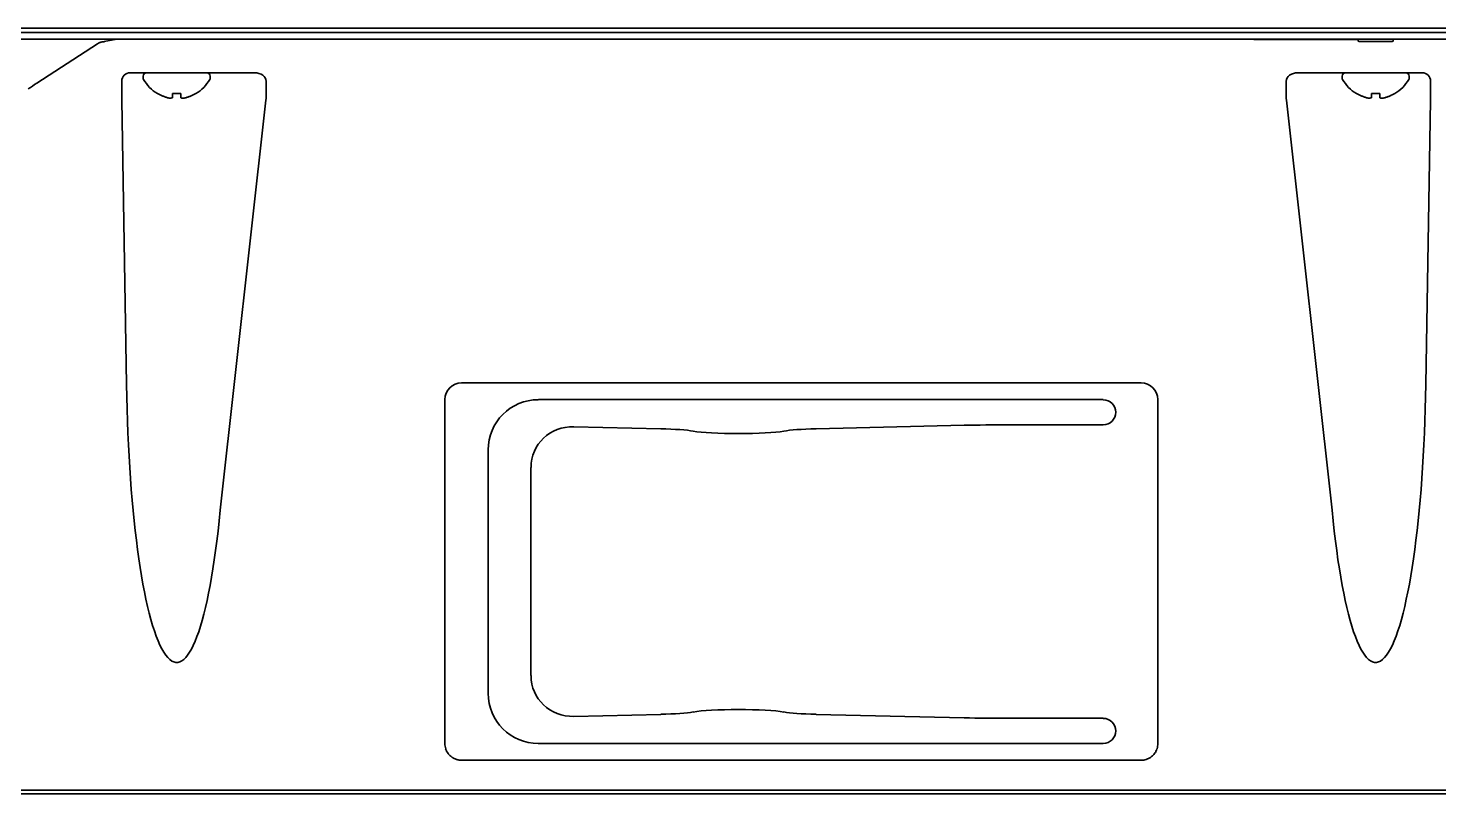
# Model space of a CAD drawing. Extents: x 6336 to 10269, y -393 to 3036.
# Drawn here: x 9868.6 to 10036.8, y 1281 to 1372.3 of the extents above; entities that cross this region are included whole.
import ezdxf

# ---------------------------------------------------------------- set-up
doc = ezdxf.new("R2010")
doc.units = 0
doc.header["$LTSCALE"] = 5
doc.layers.add('1', color=7, linetype='CONTINUOUS', true_color=0xffffff)

msp = doc.modelspace()

# ---------------------------------------------------------------- linework, layer by layer
at = {"layer": '1', "color": 7, "linetype": 'Continuous', "lineweight": 35}
for p, q in [((10131.47, 1371.83), (9497.27, 1371.83)), ((10128.81, 1372.33), (9500.34, 1372.33)), ((10131.47, 1371.03), (9497.27, 1371.03)), ((9869.58, 1365.76), (9876.84, 1370.48)), ((9878.95, 1371), (9877.37, 1370.7)), ((9877.37, 1370.7), (9877.37, 1370.7)), ((10013.81, 1371.01), (10013.77, 1371.03)), ((10015.31, 1371.03), (10015.31, 1371)), ((10027.17, 1371), (10015.31, 1371)), ((10027.17, 1371.03), (10027.17, 1370.77)), ((10031.37, 1370.77), (10031.37, 1371.03)), ((9895.53, 1367.01), (9880.73, 1367.01)), ((9882.27, 1366.61), (9882.27, 1366.41)), ((9886.27, 1367.01), (9882.67, 1367.01)), ((9889.87, 1367.01), (9886.27, 1367.01)), ((9890.27, 1366.41), (9890.27, 1366.61)), ((10034.82, 1367.01), (10020.02, 1367.01)), ((10025.27, 1366.61), (10025.27, 1366.41)), ((10029.27, 1367.01), (10025.67, 1367.01)), ((10032.87, 1367.01), (10029.27, 1367.01)), ((10033.27, 1366.41), (10033.27, 1366.61)), ((9879.72, 1366.01), (9879.72, 1364.5)), ((9883.97, 1364.53), (9883.97, 1364.56)), ((9888.57, 1364.56), (9888.57, 1364.53)), ((9896.95, 1364.5), (9896.95, 1366.03)), ((10018.59, 1366.03), (10018.59, 1364.5)), ((10026.97, 1364.53), (10026.97, 1364.56)), ((10031.57, 1364.56), (10031.57, 1364.53)), ((10035.83, 1364.5), (10035.83, 1366.01)), ((9879.72, 1363.75), (9880.3, 1329.83)), ((9891.47, 1314.84), (9896.91, 1363.75)), ((10018.63, 1363.75), (10024.08, 1314.84)), ((10035.25, 1329.83), (10035.82, 1363.75)), ((9920.26, 1330.04), (10001.29, 1330.04)), ((9918.26, 1287.01), (9918.26, 1328.04)), ((9929.41, 1328.03), (9996.77, 1328.03)), ((10003.29, 1328.04), (10003.29, 1287.01)), ((9944.02, 1324.55), (9933.63, 1324.8)), ((9980.19, 1324.97), (9962.53, 1324.55)), ((9996.78, 1325.03), (9985.37, 1325.03)), ((9923.42, 1293.02), (9923.42, 1322.03)), ((9928.53, 1319.93), (9928.53, 1295.12)), ((9933.63, 1290.26), (9944.02, 1290.5)), ((9962.53, 1290.5), (9980.19, 1290.09)), ((9985.37, 1290.03), (9996.78, 1290.03)), ((9996.77, 1287.03), (9929.41, 1287.03)), ((9920.26, 1285.03), (10001.29, 1285.03)), ((10051.61, 1281.45), (9793.99, 1281.45)), ((9793.99, 1281.03), (10056.77, 1281.03))]:
    msp.add_line(p, q, dxfattribs=at)
for centre, radius, start, end in [((9882.67, 1366.61), 0.4, 90, 180), ((9882.67, 1366.41), 0.4, 180, 210.3012), ((9886.47, 1368.63), 4.8, 210.3012, 238.6074), ((9886.07, 1368.63), 4.8, 301.3459, 329.6988), ((9889.87, 1366.61), 0.4, 0, 90), ((9889.87, 1366.41), 0.4, 329.6988, 0), ((10025.67, 1366.61), 0.4, 90, 180), ((10025.67, 1366.41), 0.4, 180, 210.3012), ((10029.47, 1368.63), 4.8, 210.3012, 238.6074), ((10029.07, 1368.63), 4.8, 301.3459, 329.6988), ((10032.87, 1366.61), 0.4, 0, 90), ((10032.87, 1366.41), 0.4, 329.6988, 0), ((9886.27, 1368.31), 3.78, 262.3959, 269.9965), ((9886.27, 1368.31), 3.78, 270.0035, 277.6041), ((10029.27, 1368.31), 3.78, 262.3959, 269.9965), ((10029.27, 1368.31), 3.78, 270.0035, 277.6041)]:
    msp.add_arc(centre, radius, start, end, dxfattribs=at)
for centre, major_axis, ratio, start_param, end_param in [((9879.23, 1369.53), (1.47, 0.28), 0.998931, 1.380914, 1.5708), ((10013.81, 1371.51), (-0.224, -0.447), 0.99981, 0.463693, 0.730008), ((10015.31, 1371.01), (-1.5, 0), 0.008727, 0.017453, 1.570796), ((10029.27, 1370.77), (-2.25, 0), 0.008727, 0.366787, 2.77482), ((9880.73, 1366.01), (-0.992, 0.198), 0.988241, 4.910077, 6.479353), ((9895.51, 1366.01), (1.44, 0.04), 0.692646, 6.257012, 7.819082), ((10020.04, 1366.01), (-1.44, 0.04), 0.692646, 4.747289, 6.309359), ((10034.82, 1366.01), (0.992, 0.198), 0.988241, 6.087018, 7.656293), ((9869.69, 1365.59), (-9.71, -6.31), 0.017452, 4.711967, 4.816978), ((9880.07, 1364.5), (0, 4), 0.087489, 1.570796, 1.761231), ((9894.64, 1364.5), (0, 4), 0.57735, 4.521954, 4.712389), ((10020.9, 1364.5), (0, 4), 0.57735, 1.570796, 1.761231), ((10035.48, 1364.5), (0, 4), 0.087489, 4.521954, 4.712389), ((9886.27, 1333), (0, 36.31), 0.165232, 1.658063, 4.18879), ((9920.26, 1328.04), (-1.41, 1.41), 1, 5.497939, 7.068431), ((10001.29, 1328.04), (1.41, 1.41), 1, 5.497939, 7.068431), ((10029.27, 1333), (0, 36.31), 0.165232, 2.094395, 4.625123), ((9929.42, 1322.02), (-4.25, 4.25), 0.997265, 5.499157, 7.067214), ((9996.77, 1326.52), (-1.06, -1.06), 0.997265, 2.356501, 3.925621), ((9996.77, 1326.53), (-0.77, 1.29), 0.99484, 2.604169, 4.171465), ((9933.67, 1319.78), (-4.62, 2.34), 0.961527, 5.172471, 6.735671), ((9942.46, 1324.05), (-6, 0), 0.087489, 3.590631, 4.45059), ((9953.27, 1324.5), (-6, 0), 0.087489, 0.449039, 2.692554), ((9964.08, 1324.05), (-6, 0), 0.087489, 4.974188, 5.834147), ((9985.37, 1323.28), (-20, 0), 0.087489, 4.712389, 4.974188), ((9933.67, 1295.28), (4.62, 2.34), 0.961527, 2.689107, 4.252307), ((9929.42, 1293.03), (-4.25, -4.25), 0.997265, 5.499157, 7.067214), ((9942.46, 1291.01), (-6, 0), 0.087489, 1.832596, 2.692554), ((9953.27, 1290.55), (-6, 0), 0.087489, 3.590631, 5.834147), ((9964.08, 1291.01), (-6, 0), 0.087489, 0.449039, 1.308997), ((9985.37, 1291.78), (-20, 0), 0.087489, 1.308997, 1.570796), ((9996.77, 1288.52), (-0.77, -1.29), 0.99484, 2.11172, 3.679016), ((9996.77, 1288.53), (-1.06, 1.06), 0.997265, 2.357564, 3.926685), ((9920.26, 1287.01), (1.41, 1.41), 1, 2.356347, 2.670759), ((10001.29, 1287.01), (-1.42, 1.41), 1, 3.609158, 3.923571)]:
    msp.add_ellipse(centre, major_axis=major_axis, ratio=ratio, start_param=start_param, end_param=end_param, dxfattribs=at)
for points, knots in [([(9876.84, 1370.48), (9876.85, 1370.49), (9876.86, 1370.49), (9876.88, 1370.5), (9876.89, 1370.51), (9876.91, 1370.52), (9876.92, 1370.53), (9876.94, 1370.54), (9876.95, 1370.55), (9876.97, 1370.56), (9876.98, 1370.56), (9877, 1370.57), (9877.01, 1370.58), (9877.03, 1370.58), (9877.04, 1370.59), (9877.05, 1370.6), (9877.07, 1370.6), (9877.08, 1370.61), (9877.09, 1370.61), (9877.11, 1370.62), (9877.12, 1370.62), (9877.13, 1370.63), (9877.14, 1370.63), (9877.15, 1370.64), (9877.17, 1370.64), (9877.18, 1370.65), (9877.19, 1370.65), (9877.2, 1370.65), (9877.21, 1370.66), (9877.22, 1370.66), (9877.24, 1370.66), (9877.27, 1370.67), (9877.31, 1370.68), (9877.35, 1370.69), (9877.39, 1370.7), (9877.43, 1370.71), (9877.47, 1370.71), (9877.5, 1370.72), (9877.54, 1370.72), (9877.58, 1370.72), (9877.61, 1370.72), (9877.64, 1370.72), (9877.65, 1370.72)], [0, 0, 0, 0, 0.022746, 0.045097, 0.067053, 0.088613, 0.109779, 0.13055, 0.150925, 0.170906, 0.190492, 0.209682, 0.228478, 0.246878, 0.264884, 0.282494, 0.29971, 0.31653, 0.332955, 0.348986, 0.364621, 0.379861, 0.394707, 0.409157, 0.423212, 0.436873, 0.450138, 0.463008, 0.475484, 0.487564, 0.49925, 0.549313, 0.598467, 0.646712, 0.694049, 0.740477, 0.785997, 0.830611, 0.874317, 0.917117, 0.959011, 1, 1, 1, 1]), ([(9883.97, 1364.56), (9884.18, 1364.44), (9884.39, 1364.33), (9884.71, 1364.19), (9884.82, 1364.15), (9885.04, 1364.08), (9885.16, 1364.04), (9885.27, 1364.01)], [0, 0, 0, 0, 0.5, 0.5, 0.75, 0.75, 1, 1, 1, 1]), ([(9886.77, 1364.56), (9886.77, 1364.44), (9886.77, 1364.33), (9886.77, 1364.19), (9886.77, 1364.15), (9886.77, 1364.08), (9886.77, 1364.04), (9886.77, 1364.01)], [0, 0, 0, 0, 0.5, 0.5, 0.75, 0.75, 1, 1, 1, 1]), ([(10026.97, 1364.56), (10027.18, 1364.44), (10027.39, 1364.33), (10027.71, 1364.19), (10027.82, 1364.15), (10028.04, 1364.08), (10028.16, 1364.04), (10028.27, 1364.01)], [0, 0, 0, 0, 0.5, 0.5, 0.75, 0.75, 1, 1, 1, 1]), ([(10029.77, 1364.56), (10029.77, 1364.44), (10029.77, 1364.33), (10029.77, 1364.19), (10029.77, 1364.15), (10029.77, 1364.08), (10029.77, 1364.04), (10029.77, 1364.01)], [0, 0, 0, 0, 0.5, 0.5, 0.75, 0.75, 1, 1, 1, 1]), ([(9918.35, 1286.39), (9918.37, 1286.34), (9918.39, 1286.29), (9918.42, 1286.22), (9918.43, 1286.2), (9918.45, 1286.15), (9918.46, 1286.13), (9918.52, 1286.01), (9918.58, 1285.92), (9918.66, 1285.82), (9918.67, 1285.8), (9918.7, 1285.76), (9918.75, 1285.7), (9918.81, 1285.64), (9918.92, 1285.53), (9919, 1285.47), (9919.1, 1285.39), (9919.13, 1285.38), (9919.17, 1285.35), (9919.19, 1285.33), (9919.26, 1285.29), (9919.31, 1285.27), (9919.44, 1285.2), (9919.54, 1285.16), (9919.66, 1285.12), (9919.69, 1285.11), (9919.74, 1285.1), (9919.77, 1285.09), (9919.84, 1285.07), (9919.89, 1285.06), (9920.05, 1285.04), (9920.15, 1285.03), (9920.26, 1285.03)], [0, 0, 0, 0, 0.0625, 0.0625, 0.09375, 0.09375, 0.125, 0.125, 0.25, 0.25, 0.28125, 0.28125, 0.3125, 0.375, 0.375, 0.5, 0.5, 0.53125, 0.53125, 0.5625, 0.5625, 0.625, 0.625, 0.75, 0.75, 0.78125, 0.78125, 0.8125, 0.8125, 0.875, 0.875, 1, 1, 1, 1]), ([(10001.29, 1285.03), (10001.34, 1285.03), (10001.42, 1285.04), (10001.5, 1285.04), (10001.55, 1285.05), (10001.58, 1285.05), (10001.71, 1285.07), (10001.81, 1285.1), (10002, 1285.16), (10002.1, 1285.2), (10002.24, 1285.27), (10002.29, 1285.29), (10002.38, 1285.35), (10002.44, 1285.39), (10002.51, 1285.44), (10002.55, 1285.47), (10002.57, 1285.48), (10002.63, 1285.54), (10002.67, 1285.57), (10002.78, 1285.68), (10002.84, 1285.76), (10002.94, 1285.88), (10002.97, 1285.92), (10003.02, 1286.01), (10003.05, 1286.06), (10003.12, 1286.2), (10003.16, 1286.29), (10003.19, 1286.39)], [0, 0, 0, 0, 0.0625, 0.09375, 0.09375, 0.125, 0.125, 0.25, 0.25, 0.375, 0.375, 0.4375, 0.4375, 0.5, 0.53125, 0.53125, 0.5625, 0.5625, 0.625, 0.625, 0.75, 0.75, 0.8125, 0.8125, 0.875, 0.875, 1, 1, 1, 1])]:
    msp.add_open_spline(points, degree=3, knots=knots, dxfattribs=at)
for points in [[(9885.77, 1364.01), (9885.77, 1364.03), (9885.77, 1364.06), (9885.77, 1364.11), (9885.77, 1364.16), (9885.77, 1364.23), (9885.77, 1364.29), (9885.77, 1364.37), (9885.77, 1364.45), (9885.77, 1364.52), (9885.77, 1364.56)], [(9887.27, 1364.01), (9887.33, 1364.03), (9887.44, 1364.06), (9887.6, 1364.11), (9887.76, 1364.16), (9887.91, 1364.23), (9888.06, 1364.29), (9888.22, 1364.37), (9888.39, 1364.45), (9888.51, 1364.52), (9888.57, 1364.56)], [(10028.77, 1364.01), (10028.77, 1364.03), (10028.77, 1364.06), (10028.77, 1364.11), (10028.77, 1364.16), (10028.77, 1364.23), (10028.77, 1364.29), (10028.77, 1364.37), (10028.77, 1364.45), (10028.77, 1364.52), (10028.77, 1364.56)], [(10030.27, 1364.01), (10030.33, 1364.03), (10030.44, 1364.06), (10030.6, 1364.11), (10030.76, 1364.16), (10030.91, 1364.23), (10031.06, 1364.29), (10031.22, 1364.37), (10031.39, 1364.45), (10031.51, 1364.52), (10031.57, 1364.56)], [(9885.27, 1364.01), (9885.3, 1364.01), (9885.35, 1364), (9885.42, 1364), (9885.5, 1364), (9885.57, 1364), (9885.63, 1364), (9885.7, 1364.01), (9885.75, 1364.01), (9885.77, 1364.01)], [(9886.77, 1364.01), (9886.8, 1364.01), (9886.84, 1364), (9886.92, 1364), (9886.99, 1364), (9887.06, 1364), (9887.13, 1364), (9887.2, 1364), (9887.25, 1364.01), (9887.27, 1364.01)], [(10028.27, 1364.01), (10028.3, 1364.01), (10028.35, 1364), (10028.42, 1364), (10028.5, 1364), (10028.57, 1364), (10028.63, 1364), (10028.7, 1364.01), (10028.75, 1364.01), (10028.77, 1364.01)], [(10029.77, 1364.01), (10029.8, 1364.01), (10029.84, 1364), (10029.92, 1364), (10029.99, 1364), (10030.06, 1364), (10030.13, 1364), (10030.2, 1364), (10030.25, 1364.01), (10030.27, 1364.01)]]:
    msp.add_open_spline(points, degree=3, dxfattribs=at)

doc.saveas('drawing.dxf')
